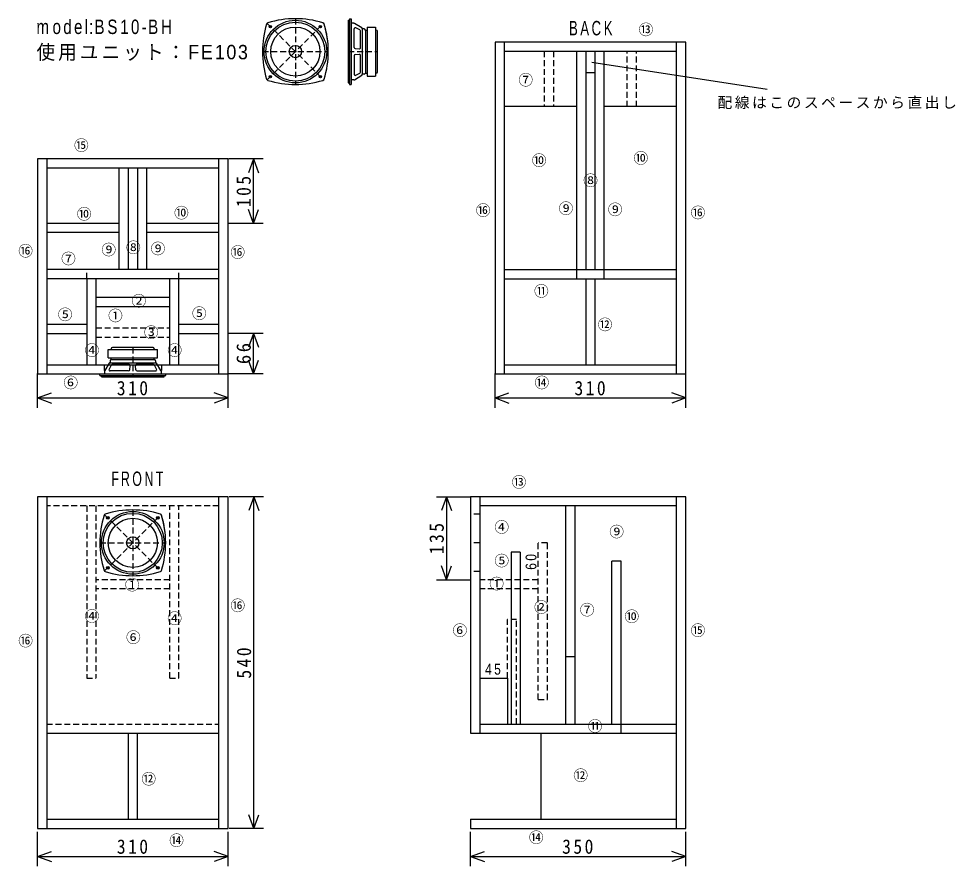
# Model space of a CAD drawing. Units: millimetres, scale not verified. Extents: x -1174 to 350, y -680 to 700.
import ezdxf
from ezdxf.enums import TextEntityAlignment as Align

# ---------------------------------------------------------------- set-up
doc = ezdxf.new("R2010")
doc.units = ezdxf.units.MM
doc.header["$LTSCALE"] = 8
doc.linetypes.add('DASHED1', pattern=[1.8, 1.2, -0.6])
doc.layers.add('0-0', color=7, linetype='Continuous')
doc.styles.add('ＭＳ ゴシック', font='')
doc.styles.add('ＭＳ Ｐゴシック', font='')
doc.styles.get('ＭＳ ゴシック').set_extended_font_data('MS Gothic')
doc.styles.get('ＭＳ Ｐゴシック').set_extended_font_data('MS PGothic')

msp = doc.modelspace()

# ---------------------------------------------------------------- linework, layer by layer
at = {"layer": '0-0', "linetype": 'DASHED1'}
for p, q in [((-769.852, 692.669), (-677.221, 600.038)), ((-769.852, 600.038), (-677.221, 692.669)), ((-723.536, 699.853), (-723.536, 592.853)), ((-777.036, 646.353), (-670.036, 646.353)), ((-637.542, 646.353), (-590.042, 646.353)), ((-318.731, 646.71), (-318.731, 556.71)), ((-303.731, 646.71), (-303.731, 556.71)), ((-183.731, 556.71), (-183.731, 646.71)), ((-168.731, 556.71), (-168.731, 646.71)), ((-1062.979, 276.71), (-1062.979, 291.71)), ((-912.979, 276.71), (-912.979, 291.71)), ((-1047.979, 196.71), (-927.979, 196.71)), ((-1047.979, 181.71), (-927.979, 181.71)), ((-987.979, 164.71), (-987.979, 117.21)), ((-1034.479, 136.71), (-1034.479, 121.71)), ((-941.479, 136.71), (-941.479, 121.71)), ((-847.979, -93.187), (-1127.979, -93.187)), ((-1062.979, -93.187), (-1062.979, -373.187)), ((-1047.979, -93.187), (-1047.979, -373.187)), ((-987.979, -99.687), (-987.979, -206.687)), ((-927.979, -373.187), (-927.979, -93.187)), ((-1034.295, -199.502), (-941.664, -106.871)), ((-1034.295, -106.871), (-941.664, -199.502)), ((-423.731, -106.687), (-438.731, -106.687)), ((-1041.479, -153.187), (-934.479, -153.187)), ((-423.731, -153.187), (-438.731, -153.187)), ((-328.731, -408.187), (-328.731, -153.187)), ((-313.731, -153.187), (-328.731, -153.187)), ((-313.731, -408.187), (-313.731, -153.187)), ((-927.979, -213.187), (-1047.979, -213.187)), ((-423.731, -199.687), (-438.731, -199.687)), ((-328.731, -213.187), (-423.731, -213.187)), ((-927.979, -228.187), (-1047.979, -228.187)), ((-328.731, -228.187), (-423.731, -228.187)), ((-378.731, -373.187), (-378.731, -278.187)), ((-1062.979, -373.187), (-1047.979, -373.187)), ((-328.731, -408.187), (-313.731, -408.187)), ((-1127.979, -448.187), (-847.979, -448.187))]:
    msp.add_line(p, q, dxfattribs=at)
at = {"layer": '0-0'}
for p, q in [((-637.542, 697.353), (-635.542, 697.353)), ((-637.542, 697.353), (-637.542, 595.353)), ((-635.542, 699.853), (-635.542, 592.853)), ((-635.542, 699.853), (-633.042, 699.853)), ((-633.042, 699.853), (-633.042, 592.853)), ((-628.596, 692.353), (-633.042, 692.353)), ((-615.711, 684.942), (-627.566, 692.068)), ((-606.742, 686.353), (-606.742, 606.353)), ((-628.042, 653.227), (-628.042, 683.211)), ((-618.812, 681.675), (-625.112, 684.982)), ((-617.742, 652.815), (-617.742, 679.904)), ((-611.742, 683.353), (-614.742, 683.353)), ((-614.742, 683.227), (-614.742, 609.479)), ((-609.742, 681.353), (-609.742, 611.353)), ((-609.742, 681.353), (-606.742, 681.353)), ((-592.042, 681.353), (-593.042, 681.353)), ((-590.042, 613.353), (-590.042, 679.353)), ((-383.731, 661.71), (-383.731, 121.71)), ((-103.731, 121.71), (-103.731, 661.71)), ((-626.172, 651.231), (-619.872, 650.82)), ((-626.172, 641.476), (-619.872, 641.887)), ((-617.742, 612.802), (-617.742, 639.891)), ((-103.731, 646.71), (-383.731, 646.71)), ((-266.231, 646.71), (-266.231, 276.71)), ((-251.231, 646.71), (-251.231, 291.71)), ((-236.231, 291.71), (-236.231, 646.71)), ((-221.231, 276.71), (-221.231, 646.71)), ((-628.042, 639.48), (-628.042, 609.496)), ((-241.554, 628.912), (43.523, 585.389)), ((-625.112, 607.725), (-618.812, 611.031)), ((-611.742, 609.353), (-614.742, 609.353)), ((-609.742, 611.353), (-606.742, 611.353)), ((-592.042, 611.353), (-593.042, 611.353)), ((-236.231, 611.71), (-251.231, 611.71)), ((-637.542, 595.353), (-635.542, 595.353)), ((-628.596, 600.353), (-633.042, 600.353)), ((-627.566, 600.639), (-615.711, 607.765)), ((-606.742, 606.353), (-593.042, 606.353)), ((-635.542, 592.853), (-633.042, 592.853)), ((-266.231, 556.71), (-383.731, 556.71)), ((-103.731, 556.71), (-221.231, 556.71)), ((-1127.979, 471.71), (-1127.979, 121.71)), ((-847.979, 121.71), (-847.979, 471.71)), ((-847.979, 456.71), (-1127.979, 456.71)), ((-1010.479, 456.71), (-1010.479, 291.71)), ((-995.479, 456.71), (-995.479, 291.71)), ((-980.479, 456.71), (-980.479, 291.71)), ((-965.479, 456.71), (-965.479, 291.71)), ((-1010.479, 366.71), (-1127.979, 366.71)), ((-847.979, 366.71), (-965.479, 366.71)), ((-1010.479, 351.71), (-1127.979, 351.71)), ((-847.979, 351.71), (-965.479, 351.71)), ((-847.979, 291.71), (-1127.979, 291.71)), ((-383.731, 291.71), (-103.731, 291.71)), ((-847.979, 276.71), (-1127.979, 276.71)), ((-1062.979, 276.71), (-1062.979, 136.71)), ((-1047.979, 276.71), (-1047.979, 136.71)), ((-927.979, 136.71), (-927.979, 276.71)), ((-912.979, 136.71), (-912.979, 276.71)), ((-383.731, 276.71), (-103.731, 276.71)), ((-251.231, 276.71), (-251.231, 136.71)), ((-236.231, 136.71), (-236.231, 276.71)), ((-1047.979, 246.71), (-927.979, 246.71)), ((-1047.979, 231.71), (-927.979, 231.71)), ((-1127.979, 202.71), (-1062.979, 202.71)), ((-912.979, 202.71), (-847.979, 202.71)), ((-1127.979, 187.71), (-1062.979, 187.71)), ((-912.979, 187.71), (-847.979, 187.71)), ((-1022.979, 162.71), (-1022.979, 161.71)), ((-954.979, 164.71), (-1020.979, 164.71)), ((-952.979, 162.71), (-952.979, 161.71)), ((-947.979, 148.01), (-947.979, 161.71)), ((-1026.568, 139.04), (-1033.693, 127.185)), ((-1027.979, 148.01), (-947.979, 148.01)), ((-1024.979, 143.01), (-1024.979, 140.01)), ((-1024.853, 140.01), (-951.105, 140.01)), ((-1022.979, 145.01), (-1022.979, 148.01)), ((-1022.979, 145.01), (-952.979, 145.01)), ((-952.979, 145.01), (-952.979, 148.01)), ((-950.979, 143.01), (-950.979, 140.01)), ((-942.265, 127.185), (-949.391, 139.04)), ((-1127.979, 136.71), (-847.979, 136.71)), ((-1033.979, 126.155), (-1033.979, 121.71)), ((-1023.301, 135.939), (-1026.608, 129.639)), ((-994.853, 126.71), (-1024.837, 126.71)), ((-994.441, 137.01), (-1021.53, 137.01)), ((-992.857, 128.579), (-992.446, 134.879)), ((-983.101, 128.579), (-983.513, 134.879)), ((-954.428, 137.01), (-981.517, 137.01)), ((-981.106, 126.71), (-951.122, 126.71)), ((-949.351, 129.639), (-952.657, 135.939)), ((-941.979, 126.155), (-941.979, 121.71)), ((-383.731, 136.71), (-103.731, 136.71)), ((-1041.479, 119.21), (-1041.479, 121.71)), ((-1041.479, 119.21), (-934.479, 119.21)), ((-1038.979, 117.21), (-1038.979, 119.21)), ((-1038.979, 117.21), (-936.979, 117.21)), ((-936.979, 117.21), (-936.979, 119.21)), ((-934.479, 119.21), (-934.479, 121.71)), ((-1127.979, -78.187), (-1127.979, -618.187)), ((-847.979, -618.187), (-847.979, -78.187)), ((-438.731, -78.187), (-438.731, -463.187)), ((-423.731, -78.187), (-423.731, -463.187)), ((-103.731, -618.187), (-103.731, -78.187)), ((-103.731, -93.187), (-423.731, -93.187)), ((-283.731, -448.187), (-283.731, -93.187)), ((-268.731, -448.187), (-268.731, -93.187)), ((-372.731, -168.187), (-372.731, -448.187)), ((-357.731, -168.187), (-372.731, -168.187)), ((-357.731, -168.187), (-357.731, -448.187)), ((-357.731, -168.187), (-357.731, -448.187)), ((-208.731, -448.187), (-208.731, -183.187)), ((-283.731, -338.187), (-268.731, -338.187)), ((-423.731, -448.187), (-103.731, -448.187)), ((-1127.979, -463.187), (-847.979, -463.187)), ((-995.479, -463.187), (-995.479, -603.187)), ((-980.479, -603.187), (-980.479, -463.187)), ((-438.731, -463.187), (-103.731, -463.187)), ((-323.731, -603.187), (-323.731, -463.187)), ((-1127.979, -603.187), (-847.979, -603.187)), ((-438.731, -603.187), (-438.731, -618.187)), ((-438.731, -603.187), (-103.731, -603.187))]:
    msp.add_line(p, q, dxfattribs=at)
at = {"layer": '0-0', "color": 4}
for p, q in [((-775.735, 471.71), (-831.735, 471.71)), ((-791.735, 471.71), (-799.944, 449.157)), ((-791.735, 366.71), (-791.735, 471.71)), ((-791.735, 471.71), (-783.527, 449.157)), ((-791.735, 366.71), (-799.944, 389.262)), ((-791.735, 366.71), (-783.527, 389.262)), ((-775.735, 366.71), (-831.735, 366.71)), ((-775.735, 187.71), (-831.735, 187.71)), ((-791.735, 187.71), (-799.944, 165.157)), ((-791.735, 121.71), (-791.735, 187.71)), ((-791.735, 187.71), (-783.527, 165.157)), ((-791.735, 121.71), (-799.944, 144.262)), ((-791.735, 121.71), (-783.527, 144.262)), ((-1142.979, 66.562), (-1142.979, 122.562)), ((-832.979, 66.562), (-832.979, 122.562)), ((-398.731, 66.562), (-398.731, 122.562)), ((-88.731, 66.562), (-88.731, 122.562)), ((-775.735, 121.71), (-831.735, 121.71)), ((-1142.979, 82.562), (-1120.427, 90.77)), ((-1142.979, 82.562), (-832.979, 82.562)), ((-1142.979, 82.562), (-1120.427, 74.353)), ((-832.979, 82.562), (-855.532, 90.77)), ((-832.979, 82.562), (-855.532, 74.353)), ((-398.731, 82.562), (-376.178, 90.77)), ((-398.731, 82.562), (-88.731, 82.562)), ((-398.731, 82.562), (-376.178, 74.353)), ((-88.731, 82.562), (-111.283, 90.77)), ((-88.731, 82.562), (-111.283, 74.353)), ((-775.194, -78.187), (-831.194, -78.187)), ((-791.194, -78.187), (-799.402, -100.739)), ((-791.194, -618.187), (-791.194, -78.187)), ((-791.194, -78.187), (-782.985, -100.739)), ((-493.815, -78.187), (-437.815, -78.187)), ((-477.815, -78.187), (-486.024, -100.739)), ((-477.815, -78.187), (-477.815, -213.187)), ((-477.815, -78.187), (-469.607, -100.739)), ((-477.815, -213.187), (-486.024, -190.634)), ((-477.815, -213.187), (-469.607, -190.634)), ((-493.815, -213.187), (-437.815, -213.187)), ((-791.194, -618.187), (-799.402, -595.634)), ((-791.194, -618.187), (-782.985, -595.634)), ((-1142.979, -679.624), (-1142.979, -623.624)), ((-832.979, -679.624), (-832.979, -623.624)), ((-775.194, -618.187), (-831.194, -618.187)), ((-438.731, -679.624), (-438.731, -623.624)), ((-88.731, -679.624), (-88.731, -623.624)), ((-1142.979, -663.624), (-1120.427, -655.415)), ((-1142.979, -663.624), (-832.979, -663.624)), ((-1142.979, -663.624), (-1120.427, -671.832)), ((-832.979, -663.624), (-855.532, -655.415)), ((-832.979, -663.624), (-855.532, -671.832)), ((-438.731, -663.624), (-416.178, -655.415)), ((-438.731, -663.624), (-88.731, -663.624)), ((-438.731, -663.624), (-416.178, -671.832)), ((-88.731, -663.624), (-111.283, -655.415)), ((-88.731, -663.624), (-111.283, -671.832))]:
    msp.add_line(p, q, dxfattribs=at)
at = {"layer": '0-0'}
for points in [[(-606.742, 686.353), (-593.042, 686.353), (-593.042, 606.353)], [(-1027.979, 148.01), (-1027.979, 161.71), (-947.979, 161.71)], [(-438.731, -618.187), (-88.731, -618.187), (-88.731, -78.187), (-438.731, -78.187)], [(-193.731, -463.187), (-193.731, -183.187), (-208.731, -183.187)], [(-423.731, -373.187), (-378.731, -373.187), (-378.731, -448.187)]]:
    msp.add_lwpolyline(points, dxfattribs=at)
for points in [[(-398.731, 121.71), (-88.731, 121.71), (-88.731, 661.71), (-398.731, 661.71)], [(-1142.979, 121.71), (-832.979, 121.71), (-832.979, 471.71), (-1142.979, 471.71)], [(-1142.979, -618.187), (-832.979, -618.187), (-832.979, -78.187), (-1142.979, -78.187)]]:
    msp.add_lwpolyline(points, close=True, dxfattribs=at)
at = {"layer": '0-0', "linetype": 'DASHED1'}
for points in [[(-927.979, -373.187), (-912.979, -373.187), (-912.979, -93.187)], [(-363.731, -448.187), (-363.731, -278.187), (-378.731, -278.187)]]:
    msp.add_lwpolyline(points, dxfattribs=at)
at = {"layer": '0-0'}
for centre, radius in [((-723.536, 646.353), 51), ((-723.536, 646.353), 48), ((-764.195, 687.012), 2), ((-723.536, 646.353), 40), ((-682.878, 687.012), 2), ((-723.536, 646.353), 10), ((-764.195, 605.695), 2), ((-682.878, 605.695), 2), ((-987.979, -153.187), 51), ((-987.979, -153.187), 48), ((-1028.638, -112.528), 2), ((-987.979, -153.187), 40), ((-947.321, -112.528), 2), ((-987.979, -153.187), 10), ((-1028.638, -193.845), 2), ((-947.321, -193.845), 2)]:
    msp.add_circle(centre, radius, dxfattribs=at)
for centre, radius, start, end in [((-624.156, 646.353), 152.881, 162.96018, 197.03982), ((-767.457, 690.274), 3, 107.03982, 162.96018), ((-723.536, 546.973), 152.881, 72.96018, 107.03982), ((-723.536, 646.353), 57.5, 133.007, 136.993), ((-723.536, 646.353), 57.5, 43.007, 46.993), ((-679.616, 690.274), 3, 17.03982, 72.96018), ((-822.917, 646.353), 152.881, 359.93568, 17.63501), ((-822.917, 646.353), 152.881, 342.96018, 17.03982), ((-628.596, 690.353), 2, 58.99022, 90), ((-626.042, 683.211), 2, 62.30674, 180), ((-619.742, 679.904), 2, 0, 62.30674), ((-616.742, 683.227), 2, 0, 58.99022), ((-611.742, 681.353), 2, 0, 90), ((-592.042, 679.353), 2, 0, 90), ((-626.042, 653.227), 2, 180, 266.26183), ((-626.042, 639.48), 2, 93.73817, 180), ((-619.742, 652.815), 2, 266.26183, 0), ((-619.742, 639.891), 2, 0, 93.73817), ((-626.042, 609.496), 2, 180, 297.69326), ((-619.742, 612.802), 2, 297.69326, 0), ((-616.742, 609.479), 2, 301.00978, 0), ((-611.742, 611.353), 2, 270, 0), ((-592.042, 613.353), 2, 270, 0), ((-767.457, 602.433), 3, 197.03982, 252.96018), ((-723.536, 745.734), 152.881, 252.96018, 287.03982), ((-723.536, 646.353), 57.5, 223.007, 226.993), ((-723.536, 646.353), 57.5, 313.007, 316.993), ((-679.616, 602.433), 3, 287.03982, 342.96018), ((-628.596, 602.353), 2, 270, 301.00978), ((-1020.979, 162.71), 2, 90, 180), ((-954.979, 162.71), 2, 0, 90), ((-1024.853, 138.01), 2, 90, 148.99022), ((-1022.979, 143.01), 2, 90, 180), ((-952.979, 143.01), 2, 0, 90), ((-951.105, 138.01), 2, 31.00978, 90), ((-1031.979, 126.155), 2, 148.99022, 180), ((-1024.837, 128.71), 2, 152.30674, 270), ((-1021.53, 135.01), 2, 90, 152.30674), ((-994.853, 128.71), 2, 270, 356.26183), ((-994.441, 135.01), 2, 356.26183, 90), ((-981.517, 135.01), 2, 90, 183.73817), ((-981.106, 128.71), 2, 183.73817, 270), ((-954.428, 135.01), 2, 27.69326, 90), ((-951.122, 128.71), 2, 270, 27.69326), ((-943.979, 126.155), 2, 0, 31.00978), ((-1031.9, -109.266), 3, 107.03982, 162.96018), ((-987.979, -252.567), 152.881, 72.96018, 107.03982), ((-944.059, -109.266), 3, 17.03982, 72.96018), ((-888.599, -153.187), 152.881, 162.96018, 197.03982), ((-987.979, -153.187), 57.5, 133.007, 136.993), ((-987.979, -153.187), 57.5, 43.007, 46.993), ((-1087.36, -153.187), 152.881, 359.93568, 17.63501), ((-1087.36, -153.187), 152.881, 342.96018, 17.03982), ((-1031.9, -197.107), 3, 197.03982, 252.96018), ((-987.979, -153.187), 57.5, 223.007, 226.993), ((-987.979, -153.187), 57.5, 313.007, 316.993), ((-944.059, -197.107), 3, 287.03982, 342.96018), ((-987.979, -53.806), 152.881, 252.96018, 287.03982)]:
    msp.add_arc(centre, radius, start, end, dxfattribs=at)

# ---------------------------------------------------------------- texts
at = {"layer": '0-0', "style": 'ＭＳ Ｐゴシック'}
for s, p in [('⑬', (-165.389, 668.083)), ('⑦', (-360.953, 586.138)), ('⑮', (-1083.663, 479.675)), ('⑩', (-339.135, 455.23)), ('⑩', (-173.682, 458.867)), ('⑧', (-255.499, 422.503)), ('⑯', (-430.193, 373.912)), ('⑨', (-295.499, 377.049)), ('⑨', (-215.5, 375.231)), ('⑩', (-1079.13, 367.958)), ('⑩', (-920.949, 369.776)), ('⑯', (-80.794, 370.134)), ('⑨', (-1039.13, 309.777)), ('⑧', (-999.131, 313.413)), ('⑨', (-959.131, 311.595)), ('⑯', (-1174.318, 307.809)), ('⑦', (-1104.585, 295.231)), ('⑯', (-829.359, 305.698)), ('⑪', (-335.499, 242.504)), ('②', (-990.155, 226.321)), ('⑤', (-1110.039, 204.323)), ('⑤', (-891.859, 206.141)), ('①', (-1028.221, 202.505)), ('⑫', (-231.863, 187.959)), ('③', (-970.04, 175.232)), ('④', (-1066.403, 146.141)), ('④', (-931.858, 146.141)), ('⑥', (-1100.948, 93.414)), ('⑭', (-334.718, 93.406)), ('⑬', (-371.862, -68.403)), ('④', (-399.975, -141.688)), ('⑨', (-212.999, -149.242)), ('⑤', (-399.975, -196.458)), ('①', (-1000.949, -235.674)), ('①', (-408.226, -233.856)), ('⑯', (-829.319, -269.292)), ('②', (-335.499, -272.038)), ('⑦', (-261.14, -276.373)), ('④', (-1066.403, -286.583)), ('④', (-931.858, -290.219)), ('⑩', (-188.447, -287.113)), ('⑥', (-467.966, -309.777)), ('⑮', (-80.794, -309.777)), ('⑯', (-1174.318, -326.774)), ('⑥', (-999.131, -321.128)), ('⑪', (-248.083, -465.699)), ('⑫', (-974.122, -551.523)), ('⑫', (-271.547, -545.857)), ('⑭', (-343.891, -646.829)), ('⑭', (-928.794, -651.621))]:
    msp.add_text(s, height=17.6, dxfattribs=at).set_placement(p, align=Align.BOTTOM_LEFT)
at = {"layer": '0-0', "attachment_point": 7}
for s, insert, char_height, style in [('\\T1.28;\\W0.8;model:BS10-BH', (-1144.663, 674.611), 23.46, 'ＭＳ Ｐゴシック'), ('\\T1.28;\\W0.7;BACK', (-278.549, 672.435), 23.46, 'ＭＳ Ｐゴシック'), ('\\T1.16;\\W0.95;使用ユニット：FE103', (-1144.663, 631.088), 23.46, 'ＭＳ Ｐゴシック'), ('\\T1.17;配線はこのスペースから直出し', (-36.995, 552.746), 17.6, 'ＭＳ Ｐゴシック'), ('\\T1.27;\\W0.9;310', (-1013.979, 86.562), 23.46, 'ＭＳ ゴシック'), ('\\T1.27;\\W0.9;310', (-269.731, 86.562), 23.46, 'ＭＳ ゴシック'), ('\\T1.28;\\W0.65;FRONT', (-1022.798, -60.933), 23.46, 'ＭＳ Ｐゴシック'), ('\\T1.36;\\W0.85;45', (-415.087, -367.969), 17.6, 'ＭＳ Ｐゴシック'), ('\\T1.27;\\W0.9;310', (-1013.979, -659.624), 23.46, 'ＭＳ ゴシック'), ('\\T1.27;\\W0.9;350', (-289.731, -659.624), 23.46, 'ＭＳ ゴシック')]:
    msp.add_mtext(s, dxfattribs=dict(at, insert=insert, char_height=char_height, style=style))
at = {"layer": '0-0', "attachment_point": 7, "rotation": 90}
for s, insert, char_height, style in [('\\T1.27;\\W0.9;105', (-795.735, 393.21), 23.46, 'ＭＳ ゴシック'), ('\\T1.27;\\W0.95;66', (-795.735, 137.71), 23.46, 'ＭＳ ゴシック'), ('\\T1.27;\\W0.9;135', (-481.815, -171.687), 23.46, 'ＭＳ ゴシック'), ('\\T1.36;\\W0.85;60', (-331.268, -197.073), 17.6, 'ＭＳ Ｐゴシック'), ('\\T1.27;\\W0.9;540', (-795.194, -374.187), 23.46, 'ＭＳ ゴシック')]:
    msp.add_mtext(s, dxfattribs=dict(at, insert=insert, char_height=char_height, style=style))

doc.saveas('drawing.dxf')
